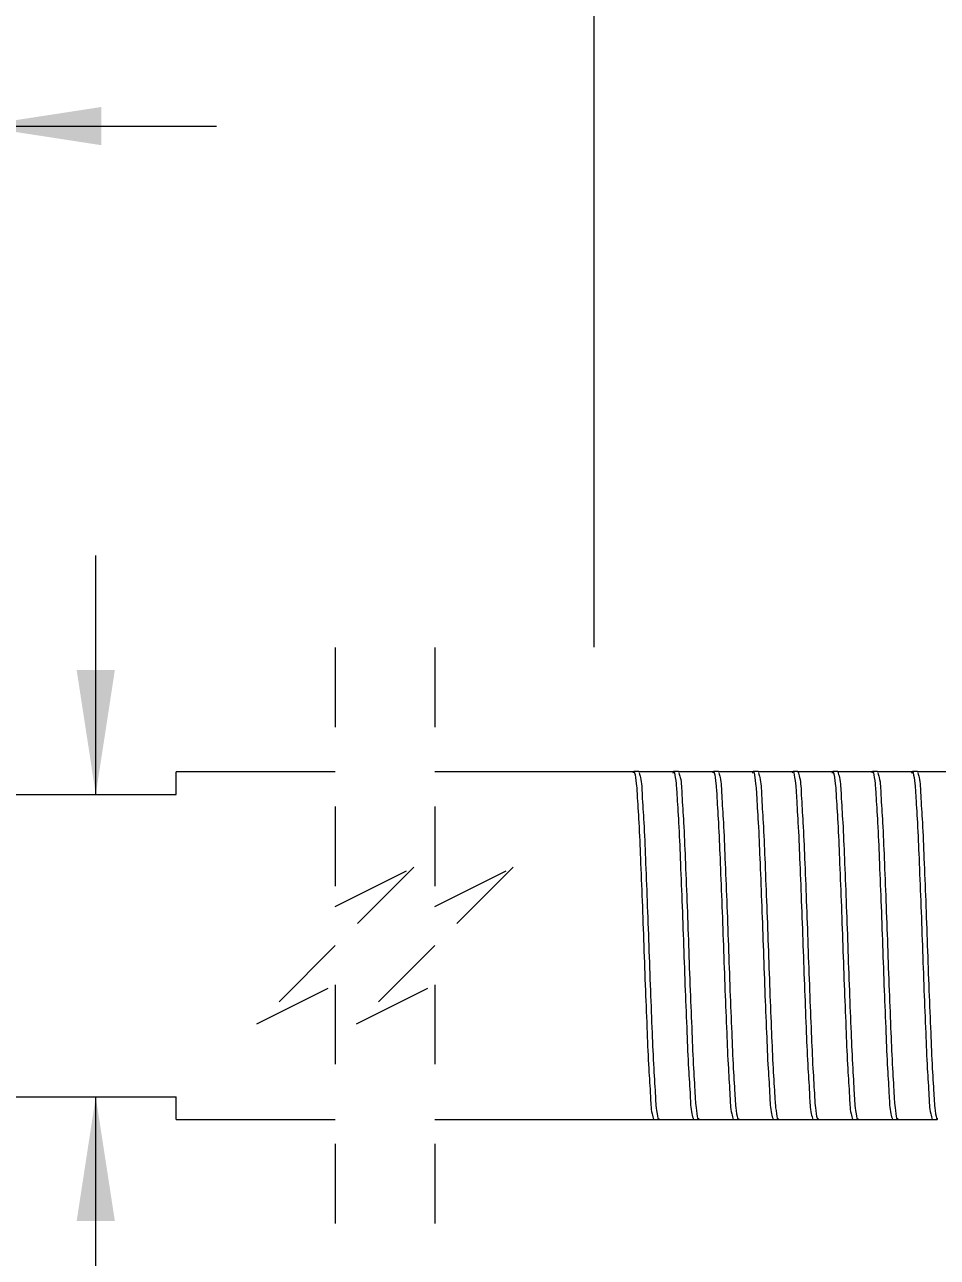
# Model space of a CAD drawing. Header units: inches. Extents: x 0.3 to 13.4, y 0.3 to 10.3.
# Drawn here: x 2.81 to 3.957, y 4.507 to 6.056 of the extents above; entities that cross this region are included whole.
import ezdxf

# ---------------------------------------------------------------- set-up
doc = ezdxf.new("R2010")
doc.units = ezdxf.units.IN
doc.header["$LTSCALE"] = 1.25
doc.header["$MEASUREMENT"] = 0
doc.linetypes.add('SLD-Dashed', pattern=[0.075, 0.05, -0.025])
doc.linetypes.add('SLD-Solid', pattern=[0])
doc.styles.add('SLDTEXTSTYLE0', font='ARIAL.TTF', dxfattribs={"width": 0.948})
doc.dimstyles.new('SLDDIMSTYLE0', dxfattribs={"dimtxt": 0.15625, "dimasz": 0.15625, "dimexe": 0, "dimexo": 0.0625, "dimgap": 0.039062, "dimtad": 0, "dimtih": 1, "dimtoh": 1, "dimdec": 3, "dimrnd": 1e-09, "dimzin": 12, "dimdsep": 46, "dimlunit": 5, "dimtxsty": 'SLDTEXTSTYLE0', "dimsah": 1, "dimcen": 0.09, "dimadec": 0, "dimazin": 0, "dimtfac": 1, "dimtdec": 3, "dimtofl": 0, "dimtmove": 0, "dimatfit": 3, "dimfxl": 0, "dimfrac": 2, "dimtolj": 1, "dimtzin": 12, "dimarcsym": 0})
doc.dimstyles.new('SLDDIMSTYLE1', dxfattribs={"dimtxt": 0.15625, "dimasz": 0.15625, "dimexe": 0, "dimexo": 0.0625, "dimgap": 0.039062, "dimtad": 0, "dimtih": 1, "dimtoh": 1, "dimdec": 3, "dimrnd": 1e-09, "dimzin": 12, "dimdsep": 46, "dimlunit": 5, "dimtxsty": 'SLDTEXTSTYLE0', "dimsah": 1, "dimcen": 0.09, "dimadec": 0, "dimazin": 0, "dimtfac": 1, "dimtdec": 3, "dimtofl": 0, "dimtmove": 0, "dimatfit": 3, "dimfxl": 0, "dimfrac": 2, "dimtolj": 1, "dimtzin": 12, "dimarcsym": 0})

# ---------------------------------------------------------------- blocks, each defined once
blk = doc.blocks.new('*D6')
at = {"color": 7, "linetype": 'SLD-Solid', "lineweight": 0}
for p, q in [((3.5253, 5.2734), (3.5253, 7.1199)), ((9.3865, 5.4297), (9.3865, 7.1199)), ((3.5253, 7.0418), (5.5545, 7.0418)), ((9.3865, 7.0418), (7.3573, 7.0418))]:
    blk.add_line(p, q, dxfattribs=at)
for points in [[(3.5253, 7.0418), (3.6815, 7.0178), (3.6815, 7.0658)], [(9.3865, 7.0418), (9.2303, 7.0658), (9.2303, 7.0178)]]:
    blk.add_solid(points, dxfattribs=at)
at = {"color": 7, "linetype": 'SLD-Solid', "lineweight": 0, "attachment_point": 1, "style": 'SLDTEXTSTYLE0'}
for s, insert, char_height in [('14.51', (6.1494, 7.2432), 0.15625), ('"', (6.6864, 7.2432), 0.1562), ('Retracted Length', (5.6521, 7.0034), 0.15625)]:
    blk.add_mtext(s, dxfattribs=dict(at, insert=insert, char_height=char_height))
blk = doc.blocks.new('*D7')
at = {"color": 7, "linetype": 'SLD-Solid', "lineweight": 0}
for p, q in [((2.0003, 5.2734), (2.0003, 7.8509)), ((9.3865, 5.4297), (9.3865, 7.8509)), ((2.0003, 7.7728), (4.8037, 7.7728)), ((9.3865, 7.7728), (6.5832, 7.7728))]:
    blk.add_line(p, q, dxfattribs=at)
for points in [[(2.0003, 7.7728), (2.1565, 7.7488), (2.1565, 7.7968)], [(9.3865, 7.7728), (9.2303, 7.7968), (9.2303, 7.7488)]]:
    blk.add_solid(points, dxfattribs=at)
at = {"color": 7, "linetype": 'SLD-Solid', "lineweight": 0, "attachment_point": 1, "style": 'SLDTEXTSTYLE0'}
for s, insert, char_height in [('23.51', (5.3869, 7.9742), 0.15625), ('"', (5.9239, 7.9742), 0.1562), ('Extended Length', (4.9013, 7.7344), 0.15625)]:
    blk.add_mtext(s, dxfattribs=dict(at, insert=insert, char_height=char_height))
blk = doc.blocks.new('*D8')
at = {"color": 7, "linetype": 'SLD-Solid', "lineweight": 0}
for p, q in [((2.0003, 5.2734), (2.0003, 7.1199)), ((3.5253, 5.2734), (3.5253, 7.1199)), ((2.0003, 7.0418), (2.3564, 7.0418)), ((3.5253, 7.0418), (3.1691, 7.0418))]:
    blk.add_line(p, q, dxfattribs=at)
for points in [[(2.0003, 7.0418), (2.1565, 7.0178), (2.1565, 7.0658)], [(3.5253, 7.0418), (3.369, 7.0658), (3.369, 7.0178)]]:
    blk.add_solid(points, dxfattribs=at)
at = {"color": 7, "linetype": 'SLD-Solid', "lineweight": 0, "char_height": 0.15625, "attachment_point": 1, "style": 'SLDTEXTSTYLE0'}
for s, insert in [('9"', (2.665, 7.3631)), ('Stroke', (2.4721, 7.1233)), ('Length', (2.4541, 6.8835))]:
    blk.add_mtext(s, dxfattribs=dict(at, insert=insert))
blk = doc.blocks.new('*D12')
at = {"color": 7, "linetype": 'SLD-Solid', "lineweight": 0}
for p, q in [((2.0003, 5.2734), (2.0003, 6.0066)), ((2.7503, 5.2734), (2.7503, 6.0066)), ((2.0003, 5.9285), (1.6998, 5.9285)), ((2.7503, 5.9285), (3.0508, 5.9285))]:
    blk.add_line(p, q, dxfattribs=at)
for points in [[(2.0003, 5.9285), (1.844, 5.9525), (1.844, 5.9044)], [(2.7503, 5.9285), (2.9065, 5.9044), (2.9065, 5.9525)]]:
    blk.add_solid(points, dxfattribs=at)
at = {"color": 7, "linetype": 'SLD-Solid', "lineweight": 0, "attachment_point": 1, "style": 'SLDTEXTSTYLE0'}
for s, insert, char_height in [('0.75', (2.1284, 6.01), 0.15625), ('"', (2.5461, 6.01), 0.1562)]:
    blk.add_mtext(s, dxfattribs=dict(at, insert=insert, char_height=char_height))
blk = doc.blocks.new('*D16')
at = {"color": 7, "linetype": 'SLD-Solid', "lineweight": 0}
for p, q in [((2.8993, 5.0884), (2.8993, 5.3889)), ((2.8993, 4.0695), (2.8993, 4.7084)), ((3.0943, 4.0695), (2.8993, 4.0695))]:
    blk.add_line(p, q, dxfattribs=at)
for points in [[(2.8993, 5.0884), (2.9233, 5.2447), (2.8753, 5.2447)], [(2.8993, 4.7084), (2.8753, 4.5522), (2.9233, 4.5522)]]:
    blk.add_solid(points, dxfattribs=at)
at = {"color": 7, "linetype": 'SLD-Solid', "lineweight": 0, "attachment_point": 1, "style": 'SLDTEXTSTYLE0'}
for s, insert, char_height in [('0.38', (3.2952, 4.3908), 0.15625), ('"', (3.7129, 4.3908), 0.1562), ('Wrench', (3.192, 4.151), 0.15625), ('Flats', (3.329, 3.9112), 0.15625)]:
    blk.add_mtext(s, dxfattribs=dict(at, insert=insert, char_height=char_height))

msp = doc.modelspace()

# ---------------------------------------------------------------- linework, layer by layer
at = {"color": 7, "linetype": 'SLD-Dashed', "lineweight": 0}
for p, q in [((3.20028, 5.27315), (3.20028, 4.94761)), ((3.32528, 5.27315), (3.32528, 4.94761)), ((3.20028, 4.94761), (3.2987, 4.99683)), ((3.2987, 4.99683), (3.20028, 4.8984)), ((3.32528, 4.94761), (3.4237, 4.99683)), ((3.4237, 4.99683), (3.32528, 4.8984)), ((3.20028, 4.8984), (3.10185, 4.79998)), ((3.32528, 4.8984), (3.22685, 4.79998)), ((3.10185, 4.79998), (3.20028, 4.84919)), ((3.20028, 4.84919), (3.20028, 4.52365)), ((3.22685, 4.79998), (3.32528, 4.84919)), ((3.32528, 4.84919), (3.32528, 4.52365))]:
    msp.add_line(p, q, dxfattribs=at)
at = {"color": 7, "linetype": 'SLD-Solid', "lineweight": 15}
for p, q in [((3.20028, 5.1169), (3.00028, 5.1169)), ((3.00028, 5.0884), (3.00028, 5.1169)), ((3.57513, 5.1169), (3.32528, 5.1169)), ((3.58153, 5.11715), (3.57528, 5.11715)), ((3.62513, 5.1169), (3.58167, 5.1169)), ((3.58214, 5.11649), (3.582, 5.11674)), ((3.63153, 5.11715), (3.62528, 5.11715)), ((3.67513, 5.1169), (3.63167, 5.1169)), ((3.63214, 5.11649), (3.63199, 5.11674)), ((3.68153, 5.11715), (3.67528, 5.11715)), ((3.72513, 5.1169), (3.68167, 5.1169)), ((3.68214, 5.11649), (3.68199, 5.11674)), ((3.73153, 5.11715), (3.72528, 5.11715)), ((3.77513, 5.1169), (3.73167, 5.1169)), ((3.73214, 5.11649), (3.73199, 5.11674)), ((3.78153, 5.11715), (3.77528, 5.11715)), ((3.82513, 5.1169), (3.78167, 5.1169)), ((3.78214, 5.1165), (3.78199, 5.11675)), ((3.83153, 5.11715), (3.82528, 5.11715)), ((3.87513, 5.1169), (3.83167, 5.1169)), ((3.83214, 5.11649), (3.83199, 5.11674)), ((3.88153, 5.11715), (3.87528, 5.11715)), ((3.92513, 5.1169), (3.88167, 5.1169)), ((3.88214, 5.11649), (3.88199, 5.11674)), ((3.93153, 5.11715), (3.92528, 5.11715)), ((3.97513, 5.1169), (3.93167, 5.1169)), ((3.93214, 5.11649), (3.932, 5.11674)), ((2.75028, 5.0884), (3.00028, 5.0884)), ((2.75028, 4.7084), (3.00028, 4.7084)), ((3.00028, 4.6799), (3.00028, 4.7084)), ((3.00028, 4.6799), (3.20028, 4.6799)), ((3.32528, 4.6799), (3.60013, 4.6799)), ((3.59971, 4.68023), (3.59986, 4.67998)), ((3.60028, 4.67965), (3.60653, 4.67965)), ((3.60667, 4.6799), (3.65013, 4.6799)), ((3.64963, 4.68037), (3.64978, 4.68012)), ((3.65028, 4.67965), (3.65653, 4.67965)), ((3.65667, 4.6799), (3.70013, 4.6799)), ((3.69972, 4.68023), (3.69986, 4.67998)), ((3.70028, 4.67965), (3.70653, 4.67965)), ((3.70667, 4.6799), (3.75013, 4.6799)), ((3.74962, 4.68038), (3.74977, 4.68013)), ((3.75028, 4.67965), (3.75653, 4.67965)), ((3.75667, 4.6799), (3.80013, 4.6799)), ((3.79972, 4.68022), (3.79986, 4.67997)), ((3.80028, 4.67965), (3.80653, 4.67965)), ((3.80667, 4.6799), (3.85013, 4.6799)), ((3.84962, 4.6804), (3.84976, 4.68015)), ((3.85028, 4.67965), (3.85653, 4.67965)), ((3.85667, 4.6799), (3.90013, 4.6799)), ((3.89972, 4.68022), (3.89987, 4.67997)), ((3.90028, 4.67965), (3.90653, 4.67965)), ((3.90667, 4.6799), (3.95013, 4.6799)), ((3.94961, 4.68041), (3.94976, 4.68016)), ((3.95028, 4.67965), (3.95653, 4.67965))]:
    msp.add_line(p, q, dxfattribs=at)
for points, knots in [([(3.57483, 5.11553), (3.57498, 5.11617), (3.5758, 5.11974), (3.57897, 5.09965), (3.5794, 5.08671), (3.58199, 5.04829), (3.58364, 5.00576), (3.58584, 4.95358), (3.58778, 4.89844), (3.58972, 4.84306), (3.59191, 4.79153), (3.59359, 4.74714), (3.59612, 4.71336), (3.59665, 4.69164), (3.59954, 4.6821), (3.60028, 4.67965)], [0, 0, 0, 0, 0.0038158, 0.0211831, 0.0716222, 0.1503326, 0.2526762, 0.3739708, 0.5019079, 0.6298451, 0.7511396, 0.8534831, 0.9321935, 0.9826327, 1, 1, 1, 1]), ([(3.58201, 5.1154), (3.58257, 5.11353), (3.58524, 5.10456), (3.58564, 5.08343), (3.58824, 5.04967), (3.58989, 5.00526), (3.59209, 4.95374), (3.59403, 4.89836), (3.59597, 4.84322), (3.59816, 4.79105), (3.59982, 4.74849), (3.6024, 4.71014), (3.60283, 4.69707), (3.60601, 4.67704), (3.60685, 4.68069), (3.60701, 4.68139)], [0, 0, 0, 0, 0.0132906, 0.0639247, 0.1429393, 0.2456783, 0.3674414, 0.4958729, 0.6243044, 0.7460676, 0.8488066, 0.9278211, 0.9784552, 0.9958896, 1, 1, 1, 1]), ([(3.62473, 5.11517), (3.62491, 5.11598), (3.62577, 5.11979), (3.62897, 5.09987), (3.6294, 5.08658), (3.63199, 5.04835), (3.63364, 5.00574), (3.63584, 4.95359), (3.63778, 4.89844), (3.63972, 4.84306), (3.64191, 4.79153), (3.64359, 4.74714), (3.64612, 4.71336), (3.64665, 4.69164), (3.64954, 4.6821), (3.65028, 4.67965)], [0, 0, 0, 0, 0.0046522, 0.022005, 0.0724018, 0.1510461, 0.2533037, 0.3744964, 0.5023261, 0.6301558, 0.7513485, 0.8536062, 0.9322505, 0.9826473, 1, 1, 1, 1]), ([(3.63201, 5.11541), (3.63257, 5.11354), (3.63524, 5.10456), (3.63564, 5.08343), (3.63824, 5.04967), (3.63989, 5.00526), (3.64209, 4.95374), (3.64403, 4.89836), (3.64597, 4.84322), (3.64816, 4.79105), (3.64982, 4.74849), (3.6524, 4.71014), (3.65283, 4.69707), (3.65602, 4.67704), (3.65685, 4.6807), (3.65701, 4.68139)], [0, 0, 0, 0, 0.0133137, 0.0639457, 0.1429571, 0.245692, 0.3674503, 0.4958766, 0.624303, 0.7460613, 0.8487962, 0.9278075, 0.9784395, 0.9958732, 1, 1, 1, 1]), ([(3.67482, 5.11551), (3.67497, 5.11616), (3.6758, 5.11974), (3.67897, 5.09966), (3.6794, 5.0867), (3.68199, 5.0483), (3.68364, 5.00576), (3.68584, 4.95358), (3.68778, 4.89844), (3.68972, 4.84306), (3.69191, 4.79153), (3.69359, 4.74714), (3.69612, 4.71336), (3.69665, 4.69164), (3.69954, 4.6821), (3.70028, 4.67965)], [0, 0, 0, 0, 0.0038661, 0.0212326, 0.0716692, 0.1503757, 0.252714, 0.3740024, 0.5019331, 0.6298638, 0.7511522, 0.8534905, 0.932197, 0.9826336, 1, 1, 1, 1]), ([(3.68201, 5.11541), (3.68257, 5.11354), (3.68524, 5.10456), (3.68564, 5.08343), (3.68824, 5.04967), (3.68989, 5.00526), (3.69209, 4.95374), (3.69403, 4.89836), (3.69597, 4.84322), (3.69816, 4.79105), (3.69982, 4.74849), (3.7024, 4.71014), (3.70283, 4.69707), (3.70602, 4.67704), (3.70685, 4.6807), (3.70701, 4.6814)], [0, 0, 0, 0, 0.013305, 0.0639374, 0.1429492, 0.2456847, 0.3674437, 0.4958707, 0.6242978, 0.7460568, 0.8487923, 0.9278041, 0.9784364, 0.9958702, 1, 1, 1, 1]), ([(3.72473, 5.1152), (3.72491, 5.11599), (3.72577, 5.11979), (3.72897, 5.09986), (3.7294, 5.08659), (3.73199, 5.04835), (3.73364, 5.00574), (3.73584, 4.95359), (3.73778, 4.89844), (3.73972, 4.84306), (3.74191, 4.79153), (3.74359, 4.74714), (3.74612, 4.71336), (3.74665, 4.69164), (3.74954, 4.6821), (3.75028, 4.67965)], [0, 0, 0, 0, 0.0046006, 0.0219543, 0.0723537, 0.1510021, 0.253265, 0.374464, 0.5023003, 0.6301367, 0.7513356, 0.8535986, 0.932247, 0.9826464, 1, 1, 1, 1]), ([(3.73201, 5.1154), (3.73257, 5.11353), (3.73524, 5.10456), (3.73564, 5.08343), (3.73824, 5.04967), (3.73989, 5.00526), (3.74209, 4.95374), (3.74403, 4.89836), (3.74597, 4.84322), (3.74816, 4.79105), (3.74982, 4.74849), (3.7524, 4.71014), (3.75283, 4.69707), (3.75602, 4.67704), (3.75685, 4.6807), (3.75701, 4.6814)], [0, 0, 0, 0, 0.01329485, 0.06392698, 0.14293852, 0.24567364, 0.36743221, 0.49585883, 0.62428545, 0.74604402, 0.84877914, 0.92779068, 0.97842281, 0.99585656, 1, 1, 1, 1]), ([(3.77482, 5.11549), (3.77497, 5.11615), (3.7758, 5.11975), (3.77897, 5.09968), (3.7794, 5.08669), (3.78199, 5.0483), (3.78364, 5.00576), (3.78584, 4.95358), (3.78778, 4.89844), (3.78972, 4.84306), (3.79191, 4.79153), (3.79359, 4.74714), (3.79612, 4.71336), (3.79665, 4.69164), (3.79954, 4.6821), (3.80028, 4.67965)], [0, 0, 0, 0, 0.0039185, 0.021284, 0.071718, 0.1504203, 0.2527533, 0.3740353, 0.5019593, 0.6298832, 0.7511652, 0.8534982, 0.9322005, 0.9826345, 1, 1, 1, 1]), ([(3.78153, 5.11715), (3.78227, 5.11471), (3.78516, 5.10516), (3.78569, 5.08344), (3.78822, 5.04966), (3.7899, 5.00527), (3.79209, 4.95374), (3.79403, 4.89836), (3.79597, 4.84322), (3.79816, 4.79105), (3.79982, 4.74849), (3.8024, 4.71014), (3.80283, 4.69707), (3.80602, 4.67704), (3.80685, 4.68069), (3.80701, 4.68139)], [0, 0, 0, 0, 0.0173623, 0.067787, 0.1464748, 0.248789, 0.3700487, 0.4979491, 0.6258495, 0.7471092, 0.8494234, 0.9281112, 0.9785359, 0.9958982, 1, 1, 1, 1]), ([(3.82474, 5.11523), (3.82492, 5.11601), (3.82577, 5.11978), (3.82897, 5.09984), (3.8294, 5.0866), (3.83199, 5.04834), (3.83364, 5.00574), (3.83584, 4.95359), (3.83778, 4.89844), (3.83972, 4.84306), (3.84191, 4.79153), (3.84359, 4.74714), (3.84612, 4.71336), (3.84665, 4.69164), (3.84954, 4.6821), (3.85028, 4.67965)], [0, 0, 0, 0, 0.0045332, 0.021888, 0.0722908, 0.1509445, 0.2532144, 0.3744215, 0.5022665, 0.6301115, 0.7513187, 0.8535886, 0.9322423, 0.9826451, 1, 1, 1, 1]), ([(3.83153, 5.11715), (3.83227, 5.11471), (3.83516, 5.10516), (3.83569, 5.08344), (3.83822, 5.04966), (3.8399, 5.00527), (3.84208, 4.95374), (3.84403, 4.89836), (3.84597, 4.84322), (3.84816, 4.79105), (3.84982, 4.74849), (3.8524, 4.71014), (3.85283, 4.69707), (3.85602, 4.67704), (3.85685, 4.6807), (3.85701, 4.6814)], [0, 0, 0, 0, 0.0173621, 0.0677863, 0.1464733, 0.2487865, 0.3700449, 0.4979441, 0.6258432, 0.7471017, 0.8494148, 0.9281019, 0.978526, 0.9958882, 1, 1, 1, 1]), ([(3.87481, 5.11547), (3.87496, 5.11614), (3.8758, 5.11975), (3.87897, 5.09969), (3.8794, 5.08668), (3.88199, 5.0483), (3.88364, 5.00575), (3.88584, 4.95358), (3.88778, 4.89844), (3.88972, 4.84306), (3.89191, 4.79153), (3.89359, 4.74714), (3.89612, 4.71336), (3.89665, 4.69164), (3.89954, 4.6821), (3.90028, 4.67965)], [0, 0, 0, 0, 0.0039715, 0.021336, 0.0717673, 0.1504654, 0.252793, 0.3740686, 0.5019857, 0.6299029, 0.7511784, 0.853506, 0.9322041, 0.9826354, 1, 1, 1, 1]), ([(3.88201, 5.11541), (3.88257, 5.11354), (3.88524, 5.10456), (3.88564, 5.08343), (3.88824, 5.04967), (3.88989, 5.00526), (3.89209, 4.95374), (3.89403, 4.89836), (3.89597, 4.84322), (3.89816, 4.79105), (3.89982, 4.74849), (3.9024, 4.71014), (3.90283, 4.69707), (3.90602, 4.67704), (3.90685, 4.6807), (3.90701, 4.6814)], [0, 0, 0, 0, 0.0133053, 0.0639372, 0.1429483, 0.245683, 0.3674409, 0.4958669, 0.6242929, 0.7460509, 0.8487856, 0.9277967, 0.9784286, 0.9958623, 1, 1, 1, 1]), ([(3.92475, 5.11526), (3.92493, 5.11603), (3.92578, 5.11978), (3.92897, 5.09982), (3.9294, 5.08661), (3.93199, 5.04834), (3.93364, 5.00574), (3.93584, 4.95358), (3.93778, 4.89844), (3.93972, 4.84306), (3.94191, 4.79153), (3.94359, 4.74714), (3.94612, 4.71336), (3.94665, 4.69164), (3.94954, 4.6821), (3.95028, 4.67965)], [0, 0, 0, 0, 0.00444951, 0.02180576, 0.07221284, 0.15087317, 0.25315163, 0.37436898, 0.50222474, 0.6300805, 0.75129785, 0.85357631, 0.93223665, 0.98264375, 1, 1, 1, 1]), ([(3.93201, 5.1154), (3.93257, 5.11353), (3.93524, 5.10456), (3.93564, 5.08343), (3.93824, 5.04967), (3.93989, 5.00526), (3.94209, 4.95374), (3.94403, 4.89836), (3.94597, 4.84322), (3.94816, 4.79105), (3.94982, 4.74849), (3.9524, 4.71014), (3.95283, 4.69707), (3.95601, 4.67704), (3.95685, 4.68069), (3.95701, 4.68139)], [0, 0, 0, 0, 0.0132912, 0.0639254, 0.1429401, 0.2456793, 0.3674428, 0.4958745, 0.6243063, 0.7460697, 0.848809, 0.9278237, 0.9784578, 0.9958923, 1, 1, 1, 1])]:
    msp.add_open_spline(points, degree=3, knots=knots, dxfattribs=at)

# ---------------------------------------------------------------- dimensions: what is measured, and where the dimension line sits
at = {"color": 7, "linetype": 'SLD-Solid', "lineweight": 0}
for base, p1, p2, text, dimstyle, picture, middle in [((9.38653, 7.7728), (2.00028, 5.11715), (9.38653, 5.2734), '23.51"\\PExtended Length', 'SLDDIMSTYLE1', '*D7', (5.6934, 7.7728)), ((3.52528, 7.04179), (2.00028, 5.11715), (3.52528, 5.11715), '9"\\PStroke\\PLength', 'SLDDIMSTYLE1', '*D8', (2.76278, 7.04179)), ((9.38653, 7.04179), (3.52528, 5.11715), (9.38653, 5.2734), '14.51"\\PRetracted Length', 'SLDDIMSTYLE1', '*D6', (6.4559, 7.04179)), ((2.75028, 5.92847), (2.00028, 5.11715), (2.75028, 5.11715), '<>"', 'SLDDIMSTYLE0', '*D12', (2.37528, 5.92847))]:
    dim = msp.add_linear_dim(base=base, p1=p1, p2=p2, text=text, dimstyle=dimstyle, dxfattribs=at)
    dim.commit()
    dim.dimension.update_dxf_attribs({"geometry": picture, "text_midpoint": middle, "dimtype": 160})
dim = msp.add_linear_dim(base=(2.89931, 4.7084), p1=(3.00028, 5.0884), p2=(3.00028, 4.7084), angle=90, text='<>"\\PWrench\\PFlats', dimstyle='SLDDIMSTYLE0', dxfattribs=at)
dim.commit()
dim.dimension.update_dxf_attribs({"geometry": '*D16', "text_midpoint": (2.89931, 4.06949), "dimtype": 160})

doc.saveas('drawing.dxf')
